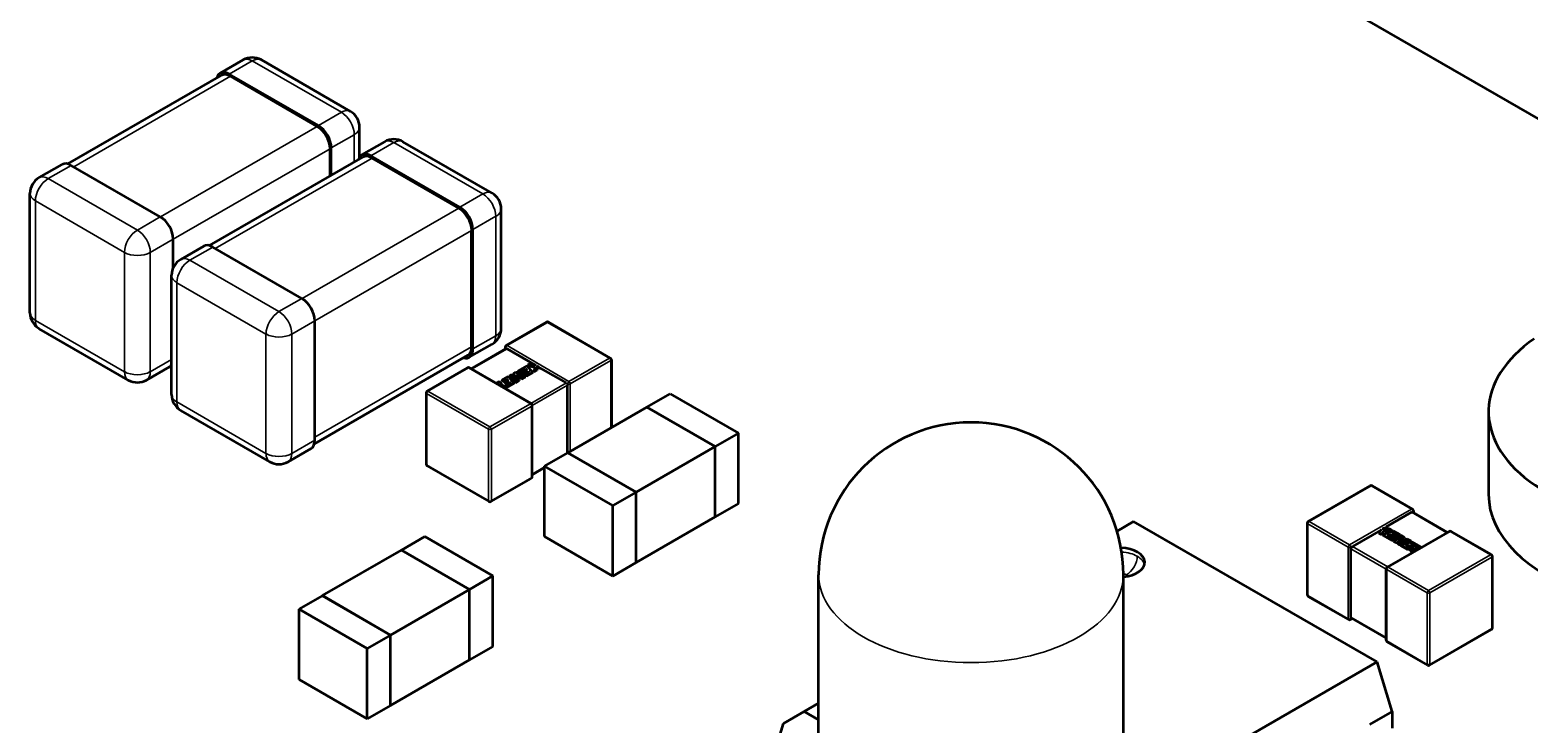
# Model space of a CAD drawing. Header units: millimetres. Extents: x -86 to 841, y -58 to 594.
# Drawn here: x 183.54 to 198.29, y 198.18 to 205.02 of the extents above; entities that cross this region are included whole.
import ezdxf

# ---------------------------------------------------------------- set-up
doc = ezdxf.new("R2010")
doc.units = ezdxf.units.MM
doc.layers.add('Visible (ISO)', color=7, linetype='Continuous', lineweight=50)
doc.layers.add('Visible Narrow (ISO)', color=7, linetype='Continuous', lineweight=35)

msp = doc.modelspace()

# ---------------------------------------------------------------- linework, layer by layer
at = {"layer": 'Visible (ISO)'}
for p, q in [((187.781, 210.262), (198.407, 204.127)), ((185.409, 204.589), (185.635, 204.72)), ((186.692, 204.214), (185.815, 204.72)), ((183.91, 203.696), (185.42, 204.568)), ((186.376, 204.074), (185.499, 204.58)), ((186.364, 204.066), (185.51, 204.559)), ((186.782, 203.765), (186.782, 204.058)), ((186.492, 203.577), (186.492, 203.846)), ((186.503, 203.584), (186.503, 203.854)), ((186.803, 203.785), (187.029, 203.915)), ((188.086, 203.409), (187.209, 203.915)), ((183.627, 203.561), (183.853, 203.691)), ((184.82, 203.176), (183.943, 203.682)), ((185.304, 202.891), (186.814, 203.763)), ((187.77, 203.269), (186.893, 203.776)), ((187.758, 203.261), (186.904, 203.754)), ((183.537, 202.229), (183.537, 203.405)), ((188.176, 202.077), (188.176, 203.253)), ((184.947, 202.675), (184.947, 202.956)), ((187.885, 201.894), (187.885, 203.041)), ((187.897, 201.873), (187.897, 203.049)), ((185.021, 202.756), (185.247, 202.886)), ((186.214, 202.371), (185.337, 202.877)), ((184.931, 201.424), (184.931, 202.6)), ((184.504, 201.567), (183.627, 202.073)), ((186.341, 200.975), (186.341, 202.151)), ((188.224, 201.907), (188.622, 202.136)), ((188.64, 202.136), (189.25, 201.784)), ((187.86, 201.791), (188.086, 201.921)), ((188.214, 201.891), (188.214, 201.871)), ((186.337, 200.939), (187.848, 201.812)), ((187.88, 201.677), (188.224, 201.877)), ((188.507, 201.717), (188.233, 201.875)), ((189.26, 201.768), (189.26, 201.097)), ((184.684, 201.567), (184.91, 201.697)), ((187.446, 201.458), (187.844, 201.687)), ((188.472, 201.335), (187.863, 201.687)), ((188.245, 201.603), (188.181, 201.566)), ((188.305, 201.539), (188.245, 201.603)), ((188.277, 201.621), (188.255, 201.609)), ((188.255, 201.609), (188.255, 201.605)), ((188.255, 201.609), (188.316, 201.545)), ((188.255, 201.605), (188.316, 201.541)), ((188.331, 201.565), (188.277, 201.621)), ((188.318, 201.645), (188.295, 201.632)), ((188.295, 201.632), (188.295, 201.628)), ((188.295, 201.632), (188.331, 201.565)), ((188.295, 201.628), (188.326, 201.57)), ((188.389, 201.599), (188.318, 201.645)), ((188.353, 201.567), (188.322, 201.619)), ((188.322, 201.619), (188.38, 201.582)), ((188.326, 201.613), (188.38, 201.578)), ((188.427, 201.708), (188.335, 201.655)), ((188.335, 201.655), (188.335, 201.651)), ((188.335, 201.655), (188.389, 201.599)), ((188.335, 201.651), (188.379, 201.605)), ((188.367, 201.655), (188.414, 201.682)), ((188.416, 201.603), (188.367, 201.655)), ((188.369, 201.652), (188.414, 201.678)), ((188.38, 201.582), (188.416, 201.603)), ((188.38, 201.578), (188.416, 201.599)), ((188.429, 201.666), (188.393, 201.645)), ((188.393, 201.645), (188.393, 201.641)), ((188.393, 201.645), (188.404, 201.633)), ((188.393, 201.641), (188.404, 201.629)), ((188.404, 201.633), (188.44, 201.654)), ((188.404, 201.629), (188.44, 201.65)), ((188.404, 201.633), (188.404, 201.629)), ((188.452, 201.643), (188.413, 201.62)), ((188.413, 201.62), (188.413, 201.616)), ((188.413, 201.62), (188.425, 201.608)), ((188.413, 201.616), (188.425, 201.604)), ((188.414, 201.682), (188.414, 201.678)), ((188.414, 201.682), (188.429, 201.666)), ((188.414, 201.678), (188.427, 201.665)), ((188.416, 201.603), (188.416, 201.599)), ((188.425, 201.608), (188.487, 201.645)), ((188.425, 201.604), (188.487, 201.64)), ((188.425, 201.608), (188.425, 201.604)), ((188.487, 201.645), (188.427, 201.708)), ((188.462, 201.728), (188.436, 201.713)), ((188.436, 201.713), (188.436, 201.709)), ((188.436, 201.713), (188.502, 201.698)), ((188.436, 201.709), (188.502, 201.694)), ((188.44, 201.654), (188.44, 201.65)), ((188.44, 201.654), (188.452, 201.643)), ((188.44, 201.65), (188.449, 201.641)), ((188.521, 201.714), (188.462, 201.728)), ((188.487, 201.645), (188.487, 201.64)), ((188.502, 201.698), (188.501, 201.652)), ((188.501, 201.652), (188.529, 201.668)), ((188.501, 201.648), (188.529, 201.664)), ((188.501, 201.652), (188.501, 201.648)), ((188.529, 201.668), (188.529, 201.709)), ((188.532, 201.703), (188.529, 201.705)), ((188.529, 201.668), (188.529, 201.664)), ((188.531, 201.708), (188.555, 201.683)), ((188.532, 201.703), (188.555, 201.679)), ((188.555, 201.683), (188.564, 201.689)), ((188.555, 201.679), (188.564, 201.684)), ((188.555, 201.683), (188.555, 201.679)), ((188.817, 201.538), (188.564, 201.684)), ((187.437, 201.441), (187.437, 200.737)), ((188.156, 201.551), (188.131, 201.537)), ((188.131, 201.537), (188.131, 201.533)), ((188.131, 201.537), (188.143, 201.525)), ((188.131, 201.533), (188.134, 201.531)), ((188.205, 201.5), (188.156, 201.551)), ((188.181, 201.566), (188.181, 201.562)), ((188.181, 201.566), (188.192, 201.554)), ((188.181, 201.562), (188.192, 201.55)), ((188.192, 201.554), (188.232, 201.577)), ((188.192, 201.55), (188.232, 201.573)), ((188.192, 201.554), (188.192, 201.55)), ((188.231, 201.515), (188.205, 201.5)), ((188.247, 201.561), (188.211, 201.54)), ((188.211, 201.54), (188.211, 201.536)), ((188.211, 201.54), (188.222, 201.528)), ((188.211, 201.536), (188.222, 201.524)), ((188.212, 201.486), (188.305, 201.539)), ((188.216, 201.484), (188.305, 201.535)), ((188.222, 201.528), (188.258, 201.549)), ((188.222, 201.524), (188.258, 201.545)), ((188.222, 201.528), (188.222, 201.524)), ((188.27, 201.538), (188.231, 201.515)), ((188.232, 201.577), (188.232, 201.573)), ((188.232, 201.577), (188.247, 201.561)), ((188.232, 201.573), (188.245, 201.56)), ((188.258, 201.549), (188.258, 201.545)), ((188.258, 201.549), (188.27, 201.538)), ((188.258, 201.545), (188.267, 201.536)), ((188.305, 201.539), (188.305, 201.535)), ((188.316, 201.545), (188.353, 201.567)), ((188.316, 201.541), (188.353, 201.563)), ((188.316, 201.545), (188.316, 201.541)), ((188.353, 201.567), (188.353, 201.563)), ((188.38, 201.582), (188.38, 201.578)), ((188.83, 201.531), (188.827, 201.529)), ((188.83, 200.849), (188.83, 201.515)), ((188.482, 200.615), (188.482, 201.319)), ((188.833, 200.85), (189.61, 201.299)), ((189.61, 201.299), (190.281, 200.912)), ((189.611, 201.3), (189.84, 201.432)), ((190.282, 200.912), (189.611, 201.3)), ((189.611, 201.299), (189.611, 201.3)), ((189.84, 201.432), (190.511, 201.044)), ((185.898, 200.762), (185.021, 201.268)), ((197.896, 201.255), (197.896, 200.438)), ((190.511, 201.044), (190.282, 200.912)), ((190.511, 200.35), (190.511, 201.044)), ((186.078, 200.762), (186.304, 200.893)), ((188.603, 200.718), (188.833, 200.85)), ((189.504, 200.463), (188.833, 200.85)), ((188.833, 200.85), (188.833, 200.85)), ((188.833, 200.85), (189.504, 200.463)), ((190.281, 200.912), (189.504, 200.463)), ((190.281, 200.218), (190.281, 200.912)), ((190.282, 200.218), (190.282, 200.912)), ((187.446, 200.721), (188.056, 200.369)), ((188.482, 200.634), (188.603, 200.705)), ((189.274, 200.33), (188.603, 200.718)), ((188.603, 200.024), (188.603, 200.718)), ((188.075, 200.369), (188.472, 200.598)), ((189.504, 200.463), (189.274, 200.33)), ((189.504, 199.769), (189.504, 200.463)), ((189.504, 199.769), (189.504, 200.463)), ((196.121, 200.173), (196.731, 200.525)), ((197.147, 200.296), (196.75, 200.525)), ((189.274, 199.636), (189.274, 200.33)), ((190.511, 200.35), (190.282, 200.218)), ((197.138, 200.264), (196.888, 200.12)), ((197.147, 200.265), (197.492, 200.066)), ((197.157, 200.279), (197.157, 200.26)), ((190.281, 200.218), (189.504, 199.769)), ((190.282, 200.218), (190.281, 200.219)), ((194.402, 200.174), (194.238, 200.079)), ((196.798, 198.79), (194.402, 200.174)), ((196.112, 199.453), (196.112, 200.157)), ((196.851, 200.103), (196.894, 200.117)), ((196.86, 200.102), (196.894, 200.113)), ((196.894, 200.117), (196.884, 200.122)), ((196.894, 200.117), (196.894, 200.113)), ((187.194, 199.892), (187.423, 200.024)), ((187.423, 200.024), (188.094, 199.637)), ((189.274, 199.636), (188.603, 200.024)), ((196.835, 200.089), (196.555, 199.927)), ((196.841, 200.098), (196.816, 200.064)), ((196.816, 200.064), (196.816, 200.059)), ((196.816, 200.064), (196.842, 200.049)), ((196.816, 200.059), (196.842, 200.045)), ((196.842, 200.049), (196.869, 200.086)), ((196.842, 200.045), (196.869, 200.082)), ((196.842, 200.049), (196.842, 200.045)), ((196.92, 200.102), (196.849, 200.102)), ((196.961, 200.078), (196.852, 200.043)), ((196.852, 200.043), (196.852, 200.039)), ((196.852, 200.043), (196.943, 199.99)), ((196.852, 200.039), (196.943, 199.986)), ((196.869, 200.086), (196.869, 200.082)), ((196.869, 200.086), (196.948, 200.086)), ((196.869, 200.082), (196.948, 200.082)), ((196.897, 200.036), (196.924, 200.045)), ((196.944, 200.009), (196.897, 200.036)), ((197.509, 200.076), (196.899, 199.724)), ((196.901, 200.033), (196.924, 200.04)), ((196.948, 200.086), (196.92, 200.102)), ((196.924, 200.045), (196.924, 200.04)), ((196.924, 200.045), (196.96, 200.023)), ((196.924, 200.04), (196.96, 200.019)), ((196.943, 199.99), (197.041, 200.021)), ((196.943, 199.986), (197.02, 200.011)), ((196.943, 199.99), (196.943, 199.986)), ((196.944, 200.051), (196.964, 200.057)), ((196.981, 200.03), (196.944, 200.051)), ((197.033, 200.037), (196.944, 200.009)), ((196.948, 200.086), (196.948, 200.082)), ((196.949, 200.048), (196.964, 200.053)), ((196.96, 200.023), (196.981, 200.03)), ((196.96, 200.019), (196.981, 200.026)), ((196.96, 200.023), (196.96, 200.019)), ((197.024, 200.042), (196.961, 200.078)), ((197.041, 200.021), (196.961, 199.98)), ((196.961, 199.98), (196.961, 199.976)), ((196.961, 199.98), (196.983, 199.967)), ((196.961, 199.976), (196.983, 199.963)), ((196.964, 200.057), (196.964, 200.053)), ((196.964, 200.057), (197.003, 200.035)), ((196.964, 200.053), (197.003, 200.031)), ((196.981, 200.03), (196.981, 200.026)), ((196.983, 199.967), (197.1, 199.988)), ((196.983, 199.963), (197.071, 199.979)), ((196.983, 199.967), (196.983, 199.963)), ((197.1, 199.988), (197.002, 199.956)), ((197.003, 200.035), (197.024, 200.042)), ((197.003, 200.031), (197.024, 200.038)), ((197.003, 200.035), (197.003, 200.031)), ((197.005, 199.983), (197.069, 200.016)), ((197.096, 200), (197.005, 199.983)), ((197.017, 199.985), (197.069, 200.012)), ((197.023, 199.944), (197.133, 199.979)), ((197.023, 199.94), (197.133, 199.975)), ((197.024, 200.042), (197.024, 200.038)), ((197.069, 200.016), (197.033, 200.037)), ((197.143, 199.973), (197.034, 199.938)), ((197.069, 200.016), (197.069, 200.012)), ((197.133, 199.979), (197.096, 200)), ((197.133, 199.979), (197.133, 199.975)), ((197.237, 199.919), (197.143, 199.973)), ((197.925, 199.847), (197.527, 200.076)), ((186.416, 199.443), (187.193, 199.891)), ((187.193, 199.891), (187.864, 199.504)), ((187.865, 199.504), (187.194, 199.892)), ((187.194, 199.891), (187.194, 199.892)), ((196.545, 199.918), (196.541, 199.92)), ((196.541, 199.231), (196.541, 199.904)), ((197.002, 199.956), (197.002, 199.952)), ((197.002, 199.956), (197.023, 199.944)), ((197.002, 199.952), (197.023, 199.94)), ((197.023, 199.944), (197.023, 199.94)), ((197.034, 199.938), (197.034, 199.934)), ((197.034, 199.938), (197.098, 199.901)), ((197.034, 199.934), (197.098, 199.897)), ((197.079, 199.931), (197.106, 199.939)), ((197.119, 199.908), (197.079, 199.931)), ((197.083, 199.928), (197.106, 199.935)), ((197.098, 199.901), (197.119, 199.908)), ((197.098, 199.897), (197.119, 199.904)), ((197.098, 199.901), (197.098, 199.897)), ((197.106, 199.939), (197.106, 199.935)), ((197.106, 199.939), (197.142, 199.918)), ((197.106, 199.935), (197.142, 199.914)), ((197.119, 199.908), (197.119, 199.904)), ((197.211, 199.915), (197.123, 199.887)), ((197.123, 199.887), (197.123, 199.883)), ((197.123, 199.887), (197.147, 199.873)), ((197.123, 199.883), (197.147, 199.869)), ((197.126, 199.946), (197.146, 199.952)), ((197.163, 199.925), (197.126, 199.946)), ((197.131, 199.943), (197.146, 199.948)), ((197.142, 199.918), (197.163, 199.925)), ((197.142, 199.914), (197.163, 199.921)), ((197.142, 199.918), (197.142, 199.914)), ((197.146, 199.952), (197.185, 199.93)), ((197.146, 199.952), (197.146, 199.948)), ((197.146, 199.948), (197.185, 199.926)), ((197.147, 199.873), (197.167, 199.879)), ((197.147, 199.873), (197.147, 199.869)), ((197.147, 199.869), (197.152, 199.87)), ((197.163, 199.925), (197.163, 199.921)), ((197.185, 199.93), (197.211, 199.915)), ((197.185, 199.926), (197.207, 199.913)), ((197.935, 199.126), (197.935, 199.83)), ((189.504, 199.769), (189.274, 199.636)), ((189.504, 199.769), (189.504, 199.769)), ((196.889, 199.004), (196.889, 199.708)), ((188.094, 199.637), (187.865, 199.504)), ((188.094, 198.943), (188.094, 199.637)), ((191.301, 197.2), (191.301, 199.649)), ((194.301, 197.2), (194.301, 199.649)), ((186.186, 199.31), (186.415, 199.442)), ((186.415, 199.442), (187.086, 199.055)), ((187.087, 199.055), (186.416, 199.443)), ((186.416, 199.442), (186.416, 199.443)), ((187.864, 199.504), (187.087, 199.055)), ((187.864, 198.81), (187.864, 199.504)), ((187.865, 198.81), (187.865, 199.504)), ((196.519, 199.207), (196.121, 199.436)), ((186.857, 198.923), (186.186, 199.31)), ((186.186, 198.616), (186.186, 199.31)), ((196.555, 199.217), (196.537, 199.207)), ((196.545, 199.222), (196.889, 199.023)), ((197.315, 198.758), (197.925, 199.11)), ((187.086, 199.055), (186.857, 198.923)), ((187.086, 198.361), (187.086, 199.055)), ((187.087, 198.361), (187.087, 199.055)), ((188.094, 198.943), (187.865, 198.81)), ((197.297, 198.758), (196.899, 198.987)), ((186.857, 198.229), (186.857, 198.923)), ((187.864, 198.81), (187.087, 198.361)), ((187.865, 198.81), (187.864, 198.811)), ((194.581, 197.51), (196.798, 198.79)), ((196.948, 198.3), (196.798, 198.79)), ((186.857, 198.229), (186.186, 198.616)), ((187.086, 198.361), (186.857, 198.229)), ((187.087, 198.361), (187.086, 198.362)), ((191.301, 198.383), (191.158, 198.3)), ((190.956, 198.184), (191.158, 198.3)), ((191.158, 198.3), (191.301, 198.218)), ((196.948, 198.3), (196.725, 198.172)), ((196.948, 198.3), (196.948, 198.137)), ((190.867, 197.892), (190.956, 198.184))]:
    msp.add_line(p, q, dxfattribs=at)
for centre, radius, start, end in [((185.725, 204.564), 0.18, 60, 120), ((186.602, 204.058), 0.18, 0, 60), ((187.119, 203.759), 0.18, 60, 120), ((183.717, 203.405), 0.18, 120, 180), ((187.996, 203.253), 0.18, 0, 60), ((185.111, 202.6), 0.18, 120, 180), ((183.717, 202.229), 0.18, 180, 240), ((187.996, 202.077), 0.18, 300, 0), ((188.631, 202.12), 0.0187, 60, 120), ((188.233, 201.891), 0.0187, 120, 180), ((189.241, 201.768), 0.0187, 0, 60), ((187.853, 201.671), 0.0187, 60, 120), ((184.594, 201.723), 0.18, 240, 300), ((187.455, 201.441), 0.0187, 120, 180), ((185.111, 201.424), 0.18, 180, 240), ((188.463, 201.319), 0.0187, 0, 60), ((192.801, 199.649), 1.5, 0, 180), ((185.988, 200.918), 0.18, 240, 300), ((187.455, 200.737), 0.0187, 180, 240), ((188.463, 200.615), 0.0187, 300, 0), ((196.74, 200.509), 0.0187, 60, 120), ((188.065, 200.385), 0.0187, 240, 300), ((197.138, 200.279), 0.0187, 0, 60), ((196.13, 200.157), 0.0187, 120, 180), ((197.518, 200.06), 0.0187, 60, 120), ((197.916, 199.83), 0.0187, 0, 60), ((196.908, 199.708), 0.0187, 120, 180), ((196.13, 199.453), 0.0187, 180, 240), ((196.528, 199.223), 0.0187, 240, 300), ((197.916, 199.126), 0.0187, 300, 0), ((196.908, 199.004), 0.0187, 180, 240), ((197.306, 198.774), 0.0187, 240, 300)]:
    msp.add_arc(centre, radius, start, end, dxfattribs=at)
for centre, major_axis, start_param, end_param in [((185.499, 204.433), (-0.09, 0.156), 5.497787, 6.805964), ((185.51, 204.412), (-0.09, 0.156), 5.497787, 6.283185), ((186.364, 203.919), (-0.09, 0.156), 3.926991, 5.497787), ((186.376, 203.927), (-0.09, 0.156), 3.926991, 5.497787), ((186.893, 203.629), (-0.09, 0.156), 5.497787, 6.805964), ((183.943, 203.535), (-0.09, 0.156), 5.497787, 6.283185), ((186.904, 203.607), (-0.09, 0.156), 5.497787, 6.283185), ((187.758, 203.114), (-0.09, 0.156), 3.926991, 5.497787), ((187.77, 203.122), (-0.09, 0.156), 3.926991, 5.497787), ((184.82, 203.029), (-0.09, 0.156), 3.926991, 5.497787), ((185.337, 202.73), (-0.09, 0.156), 5.497787, 6.283185), ((186.214, 202.224), (-0.09, 0.156), 3.926991, 5.497787), ((187.758, 201.968), (0.09, -0.156), 0, 0.785398), ((188.233, 201.891), (-0.0132, 0.0229), 1.570796, 1.868048), ((199.846, 201.255), (-1.95, 0), 5.590025, 9.63702), ((187.77, 201.947), (0.09, -0.156), 5.760407, 7.068583), ((184.82, 201.853), (0.09, -0.156), 0, 0.271554), ((186.214, 201.048), (0.09, -0.156), 0, 0.785398), ((199.846, 200.438), (-1.95, 0), 0, 3.141593), ((197.138, 200.279), (0.0132, 0.0229), 4.415138, 4.712389), ((194.261, 199.77), (0.25, 0), 4.874286, 7.786973), ((196.528, 199.223), (-0.0132, -0.0229), 1.570796, 1.868048)]:
    msp.add_ellipse(centre, major_axis=major_axis, ratio=0.57735, start_param=start_param, end_param=end_param, dxfattribs=at)
for points in [[(188.224, 201.877), (188.226, 201.877), (188.23, 201.877), (188.233, 201.875)], [(188.817, 201.538), (188.82, 201.536), (188.823, 201.533), (188.827, 201.529)], [(188.827, 201.529), (188.828, 201.524), (188.83, 201.519), (188.83, 201.515)], [(197.138, 200.264), (197.141, 200.266), (197.145, 200.266), (197.147, 200.265)], [(196.541, 199.904), (196.541, 199.908), (196.543, 199.913), (196.545, 199.918)], [(196.545, 199.918), (196.548, 199.921), (196.551, 199.925), (196.555, 199.927)], [(196.545, 199.222), (196.543, 199.223), (196.541, 199.227), (196.541, 199.231)]]:
    msp.add_open_spline(points, degree=3, dxfattribs=at)
at = {"layer": 'Visible Narrow (ISO)'}
for p, q in [((185.499, 204.58), (185.725, 204.711)), ((186.602, 204.205), (185.725, 204.711)), ((183.967, 203.668), (185.51, 204.559)), ((186.376, 204.074), (186.602, 204.205)), ((184.821, 203.175), (186.364, 204.066)), ((186.503, 203.854), (186.729, 203.984)), ((186.729, 203.714), (186.729, 203.984)), ((184.947, 202.954), (186.492, 203.846)), ((186.893, 203.776), (187.119, 203.906)), ((187.996, 203.4), (187.119, 203.906)), ((183.717, 203.552), (183.943, 203.682)), ((185.361, 202.864), (186.904, 203.754)), ((184.594, 203.045), (183.717, 203.552)), ((187.77, 203.269), (187.996, 203.4)), ((184.466, 202.825), (183.59, 203.331)), ((183.59, 202.155), (183.59, 203.331)), ((186.215, 202.37), (187.758, 203.261)), ((184.594, 203.045), (184.82, 203.176)), ((187.897, 203.049), (188.123, 203.18)), ((188.123, 202.004), (188.123, 203.18)), ((184.721, 202.825), (184.947, 202.956)), ((186.341, 202.149), (187.885, 203.041)), ((184.466, 201.649), (184.466, 202.825)), ((184.721, 201.649), (184.721, 202.825)), ((185.111, 202.747), (185.337, 202.877)), ((185.988, 202.241), (185.111, 202.747)), ((185.86, 202.02), (184.984, 202.526)), ((184.984, 201.351), (184.984, 202.526)), ((185.988, 202.241), (186.214, 202.371)), ((184.466, 201.649), (183.59, 202.155)), ((186.115, 202.02), (186.341, 202.151)), ((188.631, 202.135), (188.233, 201.906)), ((189.241, 201.783), (188.631, 202.135)), ((185.86, 200.844), (185.86, 202.02)), ((186.115, 200.844), (186.115, 202.02)), ((186.341, 201.003), (187.885, 201.894)), ((187.897, 201.873), (188.123, 202.004)), ((188.233, 201.906), (188.843, 201.554)), ((184.721, 201.649), (184.931, 201.77)), ((188.233, 201.875), (187.885, 201.674)), ((188.843, 201.554), (189.241, 201.783)), ((189.254, 201.76), (188.856, 201.531)), ((189.254, 201.094), (189.254, 201.76)), ((187.853, 201.686), (187.455, 201.457)), ((188.463, 201.334), (187.853, 201.686)), ((187.455, 201.457), (188.065, 201.105)), ((188.469, 201.337), (188.817, 201.538)), ((188.83, 201.515), (188.482, 201.315)), ((188.856, 201.531), (188.856, 200.864)), ((185.86, 200.844), (184.984, 201.351)), ((188.052, 201.082), (187.442, 201.434)), ((187.442, 201.434), (187.442, 200.73)), ((188.065, 201.105), (188.463, 201.334)), ((188.476, 201.311), (188.079, 201.082)), ((188.476, 200.607), (188.476, 201.311)), ((188.052, 200.377), (188.052, 201.082)), ((188.079, 201.082), (188.079, 200.377)), ((186.115, 200.844), (186.341, 200.975)), ((187.442, 200.73), (188.052, 200.377)), ((188.482, 200.641), (188.603, 200.711)), ((188.079, 200.377), (188.476, 200.607)), ((196.74, 200.524), (196.13, 200.172)), ((197.138, 200.295), (196.74, 200.524)), ((196.528, 199.943), (197.138, 200.295)), ((197.486, 200.063), (197.138, 200.264)), ((196.515, 199.92), (196.117, 200.149)), ((196.117, 200.149), (196.117, 199.445)), ((196.13, 200.172), (196.528, 199.943)), ((197.518, 200.075), (196.908, 199.723)), ((197.916, 199.846), (197.518, 200.075)), ((196.515, 199.215), (196.515, 199.92)), ((196.889, 199.703), (196.541, 199.904)), ((196.555, 199.927), (196.903, 199.726)), ((197.185, 199.93), (197.185, 199.926)), ((197.306, 199.493), (197.916, 199.846)), ((197.929, 199.823), (197.319, 199.471)), ((197.929, 199.118), (197.929, 199.823)), ((197.293, 199.471), (196.895, 199.7)), ((196.895, 199.7), (196.895, 198.996)), ((196.908, 199.723), (197.306, 199.493)), ((196.117, 199.445), (196.515, 199.215)), ((197.293, 198.766), (197.293, 199.471)), ((197.319, 199.471), (197.319, 198.766)), ((196.541, 199.231), (196.889, 199.03)), ((197.319, 198.766), (197.929, 199.118)), ((196.895, 198.996), (197.293, 198.766))]:
    msp.add_line(p, q, dxfattribs=at)
for centre, major_axis, start_param, end_param in [((185.725, 204.564), (-0.09, 0.156), 5.497787, 6.283185), ((185.725, 204.564), (0.09, 0.156), 0, 0.785398), ((186.602, 204.058), (0.09, 0.156), 0, 0.785398), ((186.602, 204.058), (0.09, -0.156), 0.785398, 2.356194), ((186.602, 204.058), (0.18, 0), 5.497787, 6.283185), ((187.119, 203.759), (-0.09, 0.156), 5.497787, 6.283185), ((187.119, 203.759), (0.09, 0.156), 0, 0.785398), ((183.717, 203.405), (0.09, 0.156), 0.785398, 2.356194), ((183.717, 203.405), (-0.09, 0.156), 5.497787, 6.283185), ((183.717, 203.405), (-0.18, 0), 0, 0.785398), ((187.996, 203.253), (0.09, 0.156), 0, 0.785398), ((187.996, 203.253), (0.09, -0.156), 0.785398, 2.356194), ((187.996, 203.253), (0.18, 0), 5.497787, 6.283185), ((184.594, 202.898), (-0.09, -0.156), 3.926991, 5.497787), ((184.594, 202.898), (0.09, -0.156), 0.785398, 2.356194), ((184.594, 202.898), (0.18, 0), 3.926991, 5.497787), ((185.111, 202.6), (-0.09, 0.156), 5.497787, 6.283185), ((185.111, 202.6), (0.09, 0.156), 0.785398, 2.356194), ((185.111, 202.6), (-0.18, 0), 0, 0.785398), ((183.717, 202.229), (-0.18, 0), 0, 0.785398), ((185.988, 202.094), (-0.09, -0.156), 3.926991, 5.497787), ((185.988, 202.094), (0.09, -0.156), 0.785398, 2.356194), ((183.717, 202.229), (-0.09, -0.156), 5.497787, 6.283185), ((187.996, 202.077), (0.18, 0), 5.497787, 6.283185), ((188.631, 202.12), (-0.0094, 0.0162), 5.497787, 6.283185), ((188.631, 202.12), (0.0094, 0.0162), 0, 0.785398), ((185.988, 202.094), (0.18, 0), 3.926991, 5.497787), ((187.996, 202.077), (0.09, -0.156), 0, 0.785398), ((188.233, 201.891), (-0.0187, 0), 0, 0.785398), ((188.233, 201.891), (0.0094, 0.0162), 0.785398, 2.356194), ((188.233, 201.891), (-0.0094, 0.0162), 5.497787, 6.283185), ((189.241, 201.768), (0.0094, 0.0162), 0, 0.785398), ((189.241, 201.768), (-0.0094, 0.0162), 3.926991, 5.497787), ((189.241, 201.768), (0.0187, 0), 5.497787, 6.283185), ((184.594, 201.723), (0.18, 0), 3.926991, 5.497787), ((184.594, 201.723), (-0.09, -0.156), 5.497787, 6.283185), ((184.594, 201.723), (0.09, -0.156), 0, 0.785398), ((187.853, 201.671), (-0.0094, 0.0162), 5.497787, 6.283185), ((187.853, 201.671), (0.0094, 0.0162), 0, 0.785398), ((187.455, 201.441), (-0.0187, 0), 0, 0.785398), ((187.455, 201.441), (-0.0094, -0.0162), 3.926991, 5.497787), ((187.455, 201.441), (-0.0094, 0.0162), 5.497787, 6.283185), ((188.843, 201.538), (-0.0094, -0.0162), 3.926991, 5.497787), ((188.843, 201.538), (-0.0187, 0), 0.785398, 2.356195), ((188.843, 201.538), (-0.0094, 0.0162), 3.926991, 5.497787), ((185.111, 201.424), (-0.18, 0), 0, 0.785398), ((185.111, 201.424), (-0.09, -0.156), 5.497787, 6.283185), ((188.463, 201.319), (0.0094, 0.0162), 0, 0.785398), ((188.463, 201.319), (-0.0094, 0.0162), 3.926991, 5.497787), ((188.463, 201.319), (0.0187, 0), 5.497787, 6.283185), ((188.065, 201.089), (0.0094, 0.0162), 0.785398, 2.356194), ((188.065, 201.089), (0.0187, 0), 3.926991, 5.497787), ((188.065, 201.089), (-0.0094, 0.0162), 3.926991, 5.497787), ((185.988, 200.918), (0.18, 0), 3.926991, 5.497787), ((185.988, 200.918), (-0.09, -0.156), 5.497787, 6.283185), ((185.988, 200.918), (0.09, -0.156), 0, 0.785398), ((187.455, 200.737), (-0.0187, 0), 0, 0.785398), ((187.455, 200.737), (-0.0094, -0.0162), 5.497787, 6.283185), ((188.463, 200.615), (0.0094, -0.0162), 0, 0.785398), ((188.463, 200.615), (0.0187, 0), 5.497787, 6.283185), ((196.74, 200.509), (-0.0094, 0.0162), 5.497787, 6.283185), ((196.74, 200.509), (0.0094, 0.0162), 0, 0.785398), ((188.065, 200.385), (-0.0094, -0.0162), 5.497787, 6.283185), ((188.065, 200.385), (0.0187, 0), 3.926991, 5.497787), ((188.065, 200.385), (0.0094, -0.0162), 0, 0.785398), ((197.138, 200.279), (0.0094, 0.0162), 0, 0.785398), ((197.138, 200.279), (0.0094, -0.0162), 0.785398, 2.356194), ((197.138, 200.279), (0.0187, 0), 5.497787, 6.283185), ((196.13, 200.157), (-0.0187, 0), 0, 0.785398), ((196.13, 200.157), (-0.0094, -0.0162), 3.926991, 5.497787), ((196.13, 200.157), (-0.0094, 0.0162), 5.497787, 6.283185), ((197.518, 200.06), (-0.0094, 0.0162), 5.497787, 6.283185), ((197.518, 200.06), (0.0094, 0.0162), 0, 0.785398), ((194.261, 199.729), (0.25, 0), 0.785398, 1.476539), ((194.331, 199.77), (0.075, 0.13), 3.926991, 5.497787), ((194.261, 199.729), (0.25, 0), 0.141897, 0.785398), ((196.528, 199.927), (-0.0094, -0.0162), 3.926991, 5.497787), ((196.528, 199.927), (-0.0187, 0), 0.785398, 2.356195), ((196.528, 199.927), (-0.0094, 0.0162), 3.926991, 5.497787), ((197.916, 199.83), (0.0094, 0.0162), 0, 0.785398), ((197.916, 199.83), (-0.0094, 0.0162), 3.926991, 5.497787), ((197.916, 199.83), (0.0187, 0), 5.497787, 6.283185), ((196.908, 199.708), (-0.0187, 0), 0, 0.785398), ((196.908, 199.708), (-0.0094, -0.0162), 3.926991, 5.497787), ((196.908, 199.708), (-0.0094, 0.0162), 5.497787, 6.283185), ((192.801, 199.649), (1.5, 0), 3.141593, 6.283185), ((194.261, 199.607), (-0.1, 0), 3.926991, 4.298012), ((194.261, 199.607), (-0.1, 0), 3.649255, 3.926991), ((196.13, 199.453), (-0.0187, 0), 0, 0.785398), ((196.13, 199.453), (-0.0094, -0.0162), 5.497787, 6.283185), ((197.306, 199.478), (-0.0094, -0.0162), 3.926991, 5.497787), ((197.306, 199.478), (0.0187, 0), 3.926991, 5.497787), ((197.306, 199.478), (0.0094, -0.0162), 0.785398, 2.356194), ((196.528, 199.223), (-0.0094, -0.0162), 5.497787, 6.283185), ((196.528, 199.223), (-0.0187, 0), 0.785398, 2.356195), ((196.528, 199.223), (0.0094, -0.0162), 0, 0.785398), ((197.916, 199.126), (0.0094, -0.0162), 0, 0.785398), ((197.916, 199.126), (0.0187, 0), 5.497787, 6.283185), ((196.908, 199.004), (-0.0187, 0), 0, 0.785398), ((196.908, 199.004), (-0.0094, -0.0162), 5.497787, 6.283185), ((197.306, 198.774), (-0.0094, -0.0162), 5.497787, 6.283185), ((197.306, 198.774), (0.0187, 0), 3.926991, 5.497787), ((197.306, 198.774), (0.0094, -0.0162), 0, 0.785398)]:
    msp.add_ellipse(centre, major_axis=major_axis, ratio=0.57735, start_param=start_param, end_param=end_param, dxfattribs=at)

doc.saveas('drawing.dxf')
